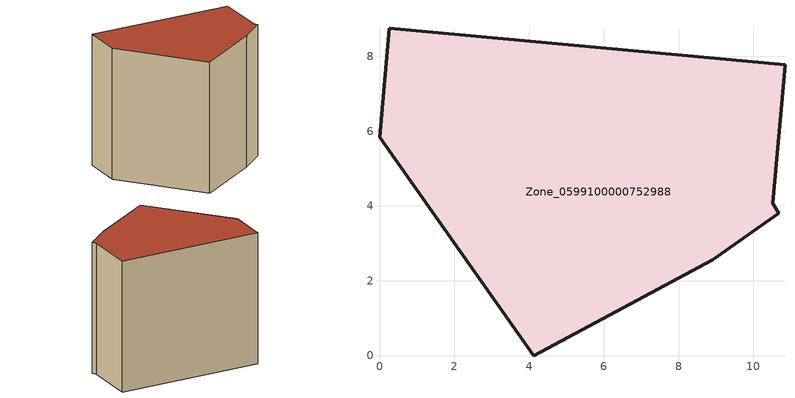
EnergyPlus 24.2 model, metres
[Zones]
Zone_0599100000752988
 floor ground (C_G): 4.13,0 0,5.84 0.26,8.75 10.85,7.78 10.51,4.07 10.68,3.8 8.92,2.56 z0
 wall outside (C_F): 0,5.84 4.13,0 8.92,2.56 10.68,3.8 10.51,4.07 10.85,7.78 0.26,8.75 0,5.84 z0:9.72
 roof outside (C_R): 10.68,3.8 10.51,4.07 10.85,7.78 0.26,8.75 0,5.84 4.13,0 8.92,2.56 z9.72
[BUILDING]
Pand.0599100000752988: North Axis=0; Terrain=City; Loads Convergence Tolerance Value=0.04; Temperature Convergence Tolerance Value=0.4; Solar Distribution=FullExterior; Maximum Number of Warmup Days=25; Minimum Number of Warmup Days=1
[Site:Location]
Rotterdam.The.Hague.AP_ZH_NLD Design_Conditions: Latitude=51.96; Longitude=4.45; Time Zone=1; Elevation=-4.5
[SITE:GROUNDTEMPERATURE:BUILDINGSURFACE]
18, 18, 18, 18, 18, 18, 18, 18, 18, 18, 18, 18
[MATERIAL] Thermal Absorptance=0.9; Solar Absorptance=0.7; Visible Absorptance=0.7
Name | Roughness | Thickness | Conductivity | Density | Specific Heat
G.TI.2006-2014 | MediumSmooth | 0.15 | 0.06 | 540 | 1210
F.TI.2006-2014 | Rough | 0.3 | 0.12 | 1920 | 840
R.TI.2006-2014 | MediumRough | 0.2 | 0.08 | 1500 | 1000
[CONSTRUCTION]
C_G: G.TI.2006-2014
C_F: F.TI.2006-2014
C_R: R.TI.2006-2014
[ZONE]
Zone_0599100000752988: Type=1; Multiplier=1; Ceiling Height=Autocalculate; Volume=Autocalculate; Floor Area=autocalculate; Part of Total Floor Area=Yes
[ZONEINFILTRATION:DESIGNFLOWRATE]
Infil_Zone_0599100000752988: Zone or ZoneList or Space or SpaceList=Zone_0599100000752988; Schedule=AlwaysOn; Design Flow Rate Calculation Method=Flow/Area; Flow Rate per Floor Area=0.0015; Constant Term Coefficient=1; Temperature Term Coefficient=0; Velocity Term Coefficient=0; Velocity Squared Term Coefficient=0
[HVACTEMPLATE:ZONE:IDEALLOADSAIRSYSTEM]
Zone_0599100000752988: Maximum Heating Supply Air Temperature=50; Minimum Cooling Supply Air Temperature=13; Maximum Heating Supply Air Humidity Ratio=0.0156; Minimum Cooling Supply Air Humidity Ratio=0.0077; Heating Limit=NoLimit; Cooling Limit=NoLimit; Dehumidification Control Type=ConstantSensibleHeatRatio; Cooling Sensible Heat Ratio=0.7; Dehumidification Setpoint=60; Humidification Control Type=None; Humidification Setpoint=30; Outdoor Air Method=None; Outdoor Air Flow Rate per Person=0.00944; Outdoor Air Flow Rate per Zone Floor Area=0; Outdoor Air Flow Rate per Zone=0; Demand Controlled Ventilation Type=None; Outdoor Air Economizer Type=NoEconomizer; Heat Recovery Type=None; Sensible Heat Recovery Effectiveness=0.7; Latent Heat Recovery Effectiveness=0.65
[ZONECONTROL:THERMOSTAT]
ThermostatControl_Zone_0599100000752988: Zone or ZoneList=Zone_0599100000752988; Control Type Schedule=DualSetpointControlType; Control 1=Thermostat_Zone_0599100000752988; Temperature Difference Between Cutout And Setpoint=0
[THERMOSTATSETPOINT:DUALSETPOINT]
Thermostat_Zone_0599100000752988: Heating Setpoint Temperature Schedule=HeatingSetpoint_Zone_0599100000752988; Cooling Setpoint Temperature Schedule=CoolingSetpoint_Zone_0599100000752988
[SCHEDULE:COMPACT]
HeatingSetpoint_Zone_0599100000752988: Through: 12/31, For: AllDays, Until: 24:00, 21
CoolingSetpoint_Zone_0599100000752988: Through: 12/31, For: AllDays, Until: 24:00, 24
DualSetpointControlType: Through: 12/31, For: AllDays, Until: 24:00, 4
AlwaysOn: Through: 12/31, For: AllDays, Until: 24:00, 1
